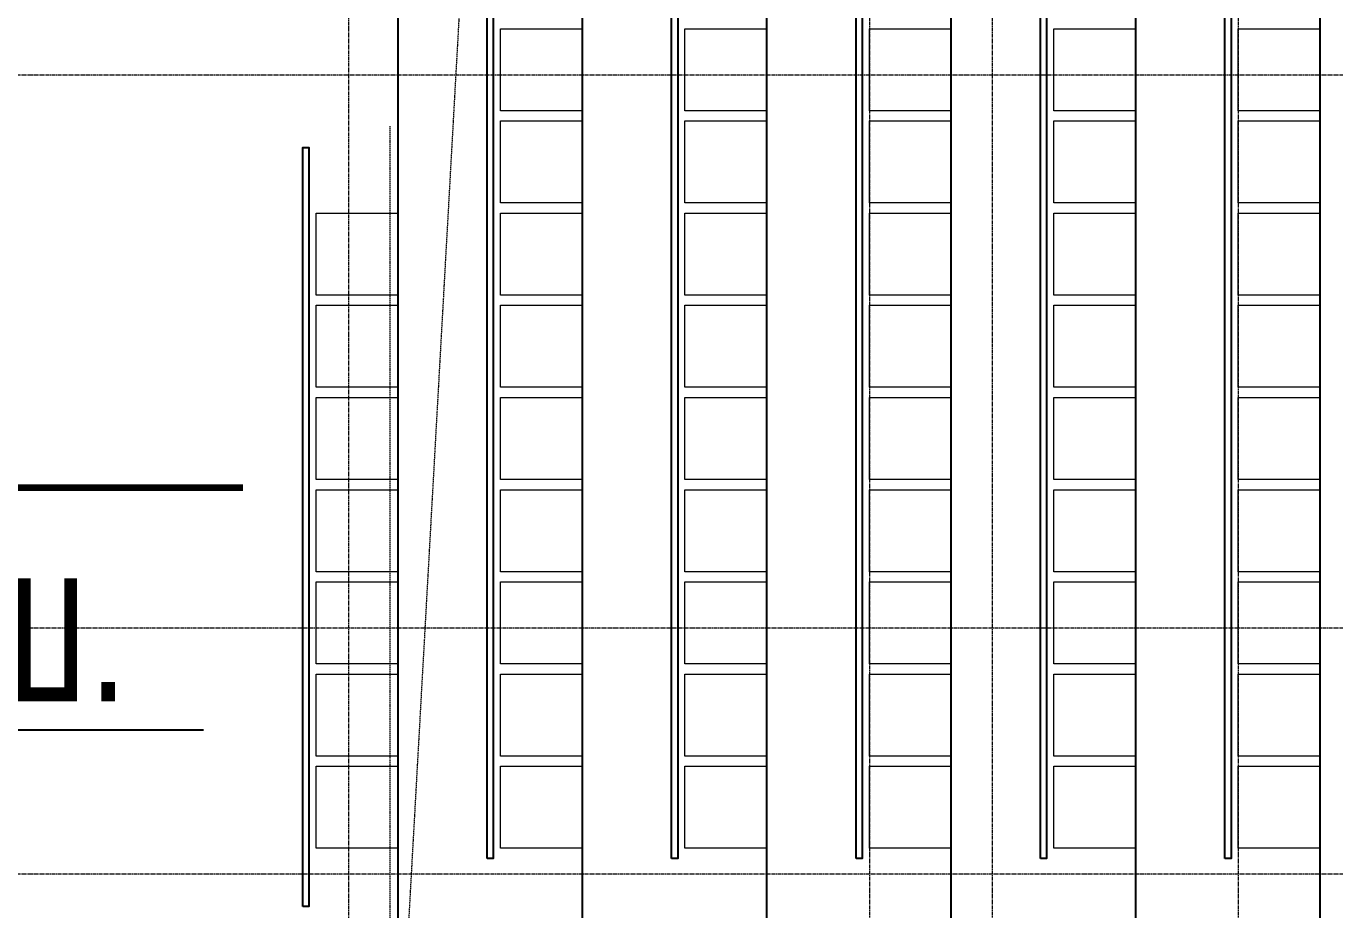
# Model space of a CAD drawing. Header units: millimetres. Extents: x -65509 to 912790, y 446 to 713294.
# Drawn here: x 165782 to 172169, y 370101 to 374414 of the extents above; entities that cross this region are included whole.
import ezdxf
from ezdxf import colors
from ezdxf.entities.mleader import LeaderData, LeaderLine
from ezdxf.math import Vec2, Vec3

# ---------------------------------------------------------------- set-up
doc = ezdxf.new("R2010")
doc.units = ezdxf.units.MM
doc.linetypes.add('CENTER2', pattern=[28.575, 19.05, -3.175, 3.175, -3.175])
doc.linetypes.add('HIDDEN', pattern=[9.525, 6.35, -3.175])
for name, color, linetype, lineweight in [('5.3) ММП плитка 6.1', 5, 'Continuous', 120), ('АР_Мебель', 250, 'Continuous', 5), ('АР_Отметка', 250, 'Continuous', 13), ('АР_Стены ЖБ', 250, 'Continuous', 35), ('РД_Ограждения', 250, 'Continuous', 25), ('РД_Оси_100', 250, 'Continuous', 0)]:
    doc.layers.add(name, color=color, linetype=linetype, lineweight=lineweight)
doc.layers.add('ЛК_Открытая', color=250, linetype='Continuous')
doc.styles.add('style1', font='ARIALN.TTF')

# ---------------------------------------------------------------- blocks, each defined once
blk = doc.blocks.new('СОШ_2200_АР_ОСИ_М100_28.05.24')
at = {"layer": 'РД_Оси_100', "linetype": 'CENTER2'}
for p, q in [((49960, -6155), (49960, 139938.679)), ((-5954.958, 78900), (119910, 78900)), ((119910, 76200), (-5954.958, 76200)), ((-5954.958, 75000), (119910, 75000))]:
    blk.add_line(p, q, dxfattribs=at)
for points in [[(52500, 139938.679), (52500, -5755), (52358.276, -6155)], [(53100, 139938.679), (53100, -5755), (52949.266, -6155)], [(54300, 139938.679), (54300, -6155)]]:
    blk.add_lwpolyline(points, dxfattribs=at)

msp = doc.modelspace()

# ---------------------------------------------------------------- hatches: boundary and pattern name
at = {"layer": '5.3) ММП плитка 6.1'}
h = msp.add_hatch(dxfattribs=at)
h.set_pattern_fill('ANGLE', color=256, scale=333)
h.set_pattern_definition([(0, (0, 0), (0, 2326.005), [1691.64, -634.365]), (90, (0, 0), (-2326.005, 1e-13), [1691.64, -634.365])])
h.paths.add_polyline_path([(166997.159, 385826.734), (163447.205, 385826.734), (163447.205, 380376.733), (165247.159, 380376.733), (165247.159, 373976.733), (163927.159, 373976.733), (163927.159, 373696.836), (163447.205, 373696.836), (163447.205, 368376.733), (166997.159, 368376.733)])
h.paths.add_polyline_path([(182027.159, 385826.733), (175697.159, 385826.733), (175697.159, 368176.733), (179397.159, 368176.733), (179397.159, 372396.733), (182027.159, 372396.733)])

# ---------------------------------------------------------------- linework, layer by layer
at = {"layer": 'АР_Мебель'}
for points in [[(168097.159, 374001.733), (168097.159, 374401.733), (168497.159, 374401.733), (168497.159, 374001.733)], [(168997.159, 374001.733), (168997.159, 374401.733), (169397.159, 374401.733), (169397.159, 374001.733)], [(169897.159, 374001.733), (169897.159, 374401.733), (170297.159, 374401.733), (170297.159, 374001.733)], [(170797.159, 374001.733), (170797.159, 374401.733), (171197.159, 374401.733), (171197.159, 374001.733)], [(171697.159, 374001.733), (171697.159, 374401.733), (172097.159, 374401.733), (172097.159, 374001.733)], [(168097.159, 373551.733), (168097.159, 373951.733), (168497.159, 373951.733), (168497.159, 373551.733)], [(168997.159, 373551.733), (168997.159, 373951.733), (169397.159, 373951.733), (169397.159, 373551.733)], [(169897.159, 373551.733), (169897.159, 373951.733), (170297.159, 373951.733), (170297.159, 373551.733)], [(170797.159, 373551.733), (170797.159, 373951.733), (171197.159, 373951.733), (171197.159, 373551.733)], [(171697.159, 373551.733), (171697.159, 373951.733), (172097.159, 373951.733), (172097.159, 373551.733)], [(167197.159, 373101.733), (167197.159, 373501.733), (167597.159, 373501.733), (167597.159, 373101.733)], [(168097.159, 373101.733), (168097.159, 373501.733), (168497.159, 373501.733), (168497.159, 373101.733)], [(168997.159, 373101.733), (168997.159, 373501.733), (169397.159, 373501.733), (169397.159, 373101.733)], [(169897.159, 373101.733), (169897.159, 373501.733), (170297.159, 373501.733), (170297.159, 373101.733)], [(170797.159, 373101.733), (170797.159, 373501.733), (171197.159, 373501.733), (171197.159, 373101.733)], [(171697.159, 373101.733), (171697.159, 373501.733), (172097.159, 373501.733), (172097.159, 373101.733)], [(167197.159, 372651.733), (167197.159, 373051.733), (167597.159, 373051.733), (167597.159, 372651.733)], [(168097.159, 372651.733), (168097.159, 373051.733), (168497.159, 373051.733), (168497.159, 372651.733)], [(168997.159, 372651.733), (168997.159, 373051.733), (169397.159, 373051.733), (169397.159, 372651.733)], [(169897.159, 372651.733), (169897.159, 373051.733), (170297.159, 373051.733), (170297.159, 372651.733)], [(170797.159, 372651.733), (170797.159, 373051.733), (171197.159, 373051.733), (171197.159, 372651.733)], [(171697.159, 372651.733), (171697.159, 373051.733), (172097.159, 373051.733), (172097.159, 372651.733)], [(167197.159, 372201.733), (167197.159, 372601.733), (167597.159, 372601.733), (167597.159, 372201.733)], [(168097.159, 372201.733), (168097.159, 372601.733), (168497.159, 372601.733), (168497.159, 372201.733)], [(168997.159, 372201.733), (168997.159, 372601.733), (169397.159, 372601.733), (169397.159, 372201.733)], [(169897.159, 372201.733), (169897.159, 372601.733), (170297.159, 372601.733), (170297.159, 372201.733)], [(170797.159, 372201.733), (170797.159, 372601.733), (171197.159, 372601.733), (171197.159, 372201.733)], [(171697.159, 372201.733), (171697.159, 372601.733), (172097.159, 372601.733), (172097.159, 372201.733)], [(167197.159, 371751.733), (167197.159, 372151.733), (167597.159, 372151.733), (167597.159, 371751.733)], [(168097.159, 371751.733), (168097.159, 372151.733), (168497.159, 372151.733), (168497.159, 371751.733)], [(168997.159, 371751.733), (168997.159, 372151.733), (169397.159, 372151.733), (169397.159, 371751.733)], [(169897.159, 371751.733), (169897.159, 372151.733), (170297.159, 372151.733), (170297.159, 371751.733)], [(170797.159, 371751.733), (170797.159, 372151.733), (171197.159, 372151.733), (171197.159, 371751.733)], [(171697.159, 371751.733), (171697.159, 372151.733), (172097.159, 372151.733), (172097.159, 371751.733)], [(167197.159, 371301.733), (167197.159, 371701.733), (167597.159, 371701.733), (167597.159, 371301.733)], [(168097.159, 371301.733), (168097.159, 371701.733), (168497.159, 371701.733), (168497.159, 371301.733)], [(168997.159, 371301.733), (168997.159, 371701.733), (169397.159, 371701.733), (169397.159, 371301.733)], [(169897.159, 371301.733), (169897.159, 371701.733), (170297.159, 371701.733), (170297.159, 371301.733)], [(170797.159, 371301.733), (170797.159, 371701.733), (171197.159, 371701.733), (171197.159, 371301.733)], [(171697.159, 371301.733), (171697.159, 371701.733), (172097.159, 371701.733), (172097.159, 371301.733)], [(167197.159, 370851.733), (167197.159, 371251.733), (167597.159, 371251.733), (167597.159, 370851.733)], [(168097.159, 370851.733), (168097.159, 371251.733), (168497.159, 371251.733), (168497.159, 370851.733)], [(168997.159, 370851.733), (168997.159, 371251.733), (169397.159, 371251.733), (169397.159, 370851.733)], [(169897.159, 370851.733), (169897.159, 371251.733), (170297.159, 371251.733), (170297.159, 370851.733)], [(170797.159, 370851.733), (170797.159, 371251.733), (171197.159, 371251.733), (171197.159, 370851.733)], [(171697.159, 370851.733), (171697.159, 371251.733), (172097.159, 371251.733), (172097.159, 370851.733)], [(167197.159, 370401.733), (167197.159, 370801.733), (167597.159, 370801.733), (167597.159, 370401.733)], [(168097.159, 370401.733), (168097.159, 370801.733), (168497.159, 370801.733), (168497.159, 370401.733)], [(168997.159, 370401.733), (168997.159, 370801.733), (169397.159, 370801.733), (169397.159, 370401.733)], [(169897.159, 370401.733), (169897.159, 370801.733), (170297.159, 370801.733), (170297.159, 370401.733)], [(170797.159, 370401.733), (170797.159, 370801.733), (171197.159, 370801.733), (171197.159, 370401.733)], [(171697.159, 370401.733), (171697.159, 370801.733), (172097.159, 370801.733), (172097.159, 370401.733)]]:
    msp.add_lwpolyline(points, close=True, dxfattribs=at)
at = {"layer": 'АР_Стены ЖБ', "linetype": 'HIDDEN', "lineweight": 0}
msp.add_lwpolyline([(167557.159, 373926.733), (167557.159, 368376.733), (168456.023, 384508.003), (182847.156, 385826.733)], dxfattribs=at)
at = {"layer": 'ЛК_Открытая'}
for p, q in [((168497.159, 370036.733), (168497.159, 384166.733)), ((169397.159, 370036.733), (169397.159, 384166.733)), ((170297.159, 370036.733), (170297.159, 384166.733)), ((171197.159, 370036.733), (171197.159, 384166.733)), ((172097.159, 370036.733), (172097.159, 384166.733))]:
    msp.add_line(p, q, dxfattribs=at)
msp.add_lwpolyline([(167597.159, 370036.733), (167597.159, 384166.733)], dxfattribs=at)
at = {"layer": 'РД_Ограждения'}
for points in [[(168032.159, 370351.733), (168032.159, 383851.733), (168062.159, 383851.733), (168062.159, 370351.733)], [(168932.159, 370351.733), (168932.159, 383851.733), (168962.159, 383851.733), (168962.159, 370351.733)], [(169832.159, 370351.733), (169832.159, 383851.733), (169862.159, 383851.733), (169862.159, 370351.733)], [(170732.159, 370351.733), (170732.159, 383851.733), (170762.159, 383851.733), (170762.159, 370351.733)], [(171632.159, 370351.733), (171632.159, 383851.733), (171662.159, 383851.733), (171662.159, 370351.733)], [(167132.159, 370116.733), (167132.159, 373821.733), (167162.159, 373821.733), (167162.159, 370116.733)]]:
    msp.add_lwpolyline(points, close=True, dxfattribs=at)

# ---------------------------------------------------------------- block references
at = {"layer": 'РД_Оси_100'}
msp.add_blockref('СОШ_2200_АР_ОСИ_М100_28.05.24', (117397.159, 295276.733), dxfattribs=at)

# ---------------------------------------------------------------- leaders
at = {"layer": 'АР_Отметка', "lineweight": 5}
ml = msp.add_multileader_mtext('Standard', dxfattribs=at)
ml.set_content('Д.Ш.', color=256, style='style1')
ml.set_leader_properties(color=256)
ml.build(insert=Vec2(0, 0))
ml.multileader.update_dxf_attribs({"has_dogleg": 0, "text_left_attachment_type": 6, "text_right_attachment_type": 6, "arrow_head_size": 500, "scale": 100})
ctx = ml.context
ctx.base_point, ctx.scale, ctx.char_height, ctx.arrow_head_size, ctx.landing_gap_size, ctx.plane_origin, ctx.plane_x_axis, ctx.plane_y_axis = Vec3(164750.763, 370979.252), 100, 600, 500, 50, Vec3(166296.095, 370154.815), Vec3(1, 0.00000001), Vec3(-0.00000001, 1)
ctx.left_attachment, ctx.right_attachment = 6, 6
notes = []
notes.append((ctx, [(1, (1, 1, 0), (163950.763, 370979.252), (1, 0.00000001), 800, [(0, [(163265.814, 369562.149)], 0, [])])]))
ctx.mtext.insert, ctx.mtext.text_direction, ctx.mtext.rotation, ctx.mtext.flow_direction = Vec3(164800.763, 371719.225), Vec3(1, 0.00000001), 0.00000001, 5
for ctx, leaders in notes:
    for number, flags, end, landing, length, lines in leaders:
        leader = LeaderData()
        leader.index, (leader.has_last_leader_line, leader.has_dogleg_vector, leader.attachment_direction) = number, flags
        leader.last_leader_point, leader.dogleg_vector, leader.dogleg_length = Vec3(end), Vec3(landing), length
        for number, points, colour, breaks in lines:
            line = LeaderLine()
            line.index, line.vertices, line.color, line.breaks = number, Vec3.list(points), colors.encode_raw_color(colour), breaks
            leader.lines.append(line)
        ctx.leaders.append(leader)

doc.saveas('drawing.dxf')
